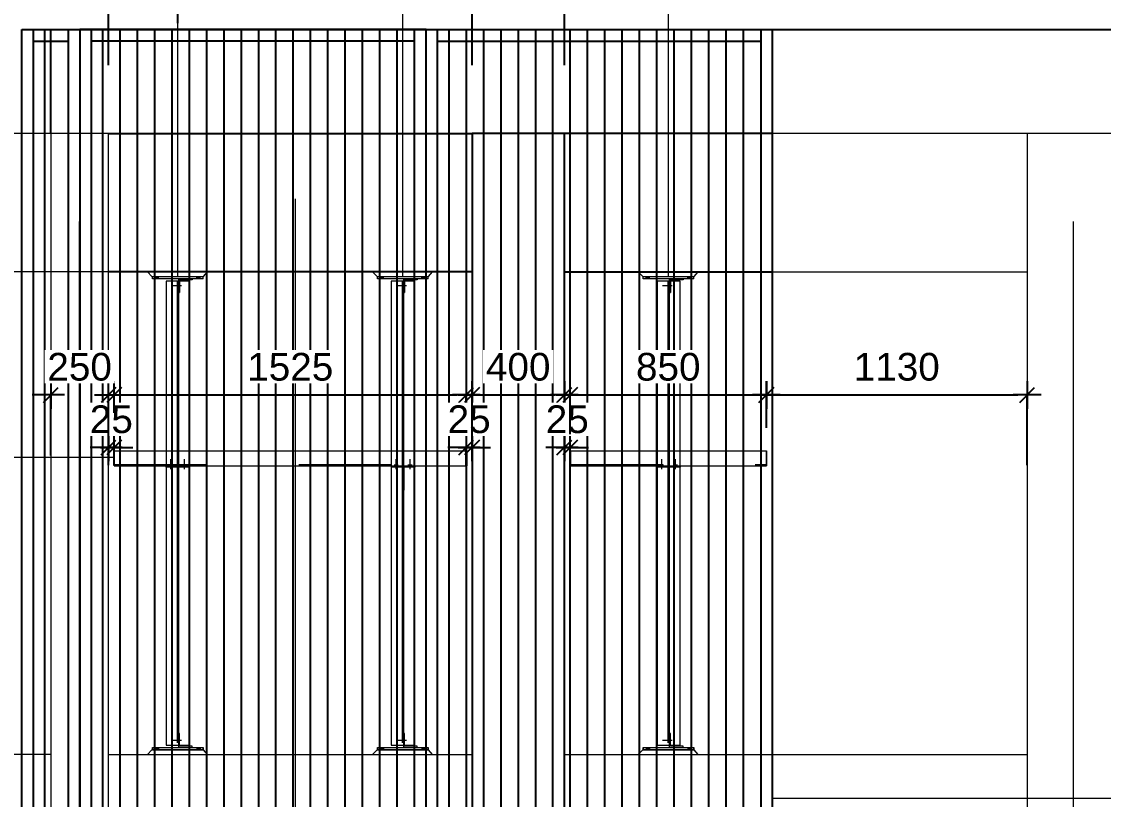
# Model space of a CAD drawing. Header units: millimetres. Extents: x 652937 to 1670132, y 1473552 to 2851037.
# Drawn here: x 663421.383 to 663426.07, y 1524565.123 to 1524568.492 of the extents above; entities that cross this region are included whole.
import ezdxf

# ---------------------------------------------------------------- set-up
doc = ezdxf.new("R2010")
doc.units = ezdxf.units.MM
for name, pattern in [('Grid Line', [22.225, 12.7, -3.175, 3.175, -3.175]), ('HIDDEN', [0.375, 0.25, -0.125]), ('XKITLINE00', [0]), ('XKITLINE02', [4, 2, -2])]:
    doc.linetypes.add(name, pattern=pattern)
doc.layers.get('Defpoints').update_dxf_attribs({"color": 255})
doc.layers.add('000 - 0_HIDE_OBJ_FRAMING_DEF_SUB', color=1, linetype='Continuous', plot=False)
for name, color, linetype, lineweight in [('A-230-M_FLOOR', 2, 'Continuous', 25), ('Bolt', 7, 'Continuous', 0), ('Part', 2, 'Continuous', 0), ('Vertical Circulation', 7, 'Continuous', 9), ('Z-030-M_GRID', 1, 'Continuous', 9), ('Z-230-A_LEVEL', 1, 'Continuous', 9)]:
    doc.layers.add(name, color=color, linetype=linetype, lineweight=lineweight)
doc.layers.add('S-DIM', color=7, linetype='Continuous')
doc.styles.add('Arial', font='arial.ttf')
doc.dimstyles.new('Dim 40 - End', dxfattribs={"dimscale": 0.04, "dimtxt": 3, "dimasz": 1, "dimexe": 0, "dimexo": 2.5, "dimgap": 1.5, "dimtad": 1, "dimdec": 0, "dimlfac": 1000, "dimzin": 1, "dimdsep": 46, "dimtxsty": 'Arial', "dimblk": 'END', "dimcen": 0.09, "dimclrd": 1, "dimclre": 49, "dimclrt": 3, "dimadec": 0, "dimazin": 0, "dimtfac": 1, "dimtdec": 0, "dimtix": 1, "dimtofl": 0, "dimtmove": 2, "dimatfit": 3, "dimfxl": 1, "dimtfill": 1, "dimtfillclr": 256, "dimtolj": 1, "dimtzin": 0, "dimarcsym": 0})

# ---------------------------------------------------------------- blocks, each defined once
blk = doc.blocks.new('GM_Louver Grill Vertical Z1 - Z Profile-20320398-ENT 3 ELE-3 Sheet')
at = {"layer": '000 - 0_HIDE_OBJ_FRAMING_DEF_SUB'}
blk.add_line((-1615910.3, 105550), (-1615910.3, 114870), dxfattribs=at)
blk = doc.blocks.new('E3')
at = {"layer": '000 - 0_HIDE_OBJ_FRAMING_DEF_SUB', "color": 1}
for p, q in [((-1617786.2, 105550), (-1617786.2, 114870)), ((-1617635.3, 114870), (-1617635.3, 105550)), ((-1617535.3, 114870), (-1617535.3, 105550)), ((-1616135.3, 105550), (-1616135.3, 114870)), ((-1616035.3, 105550), (-1616035.3, 114870)), ((-1614635.3, 114870), (-1614635.3, 105550)), ((-1617786.2, 114820), (-1617635.3, 114820)), ((-1616135.3, 114820), (-1617535.3, 114820)), ((-1616035.3, 114820), (-1614635.3, 114820))]:
    blk.add_line(p, q, dxfattribs=at)
for points in [[(-1617836.2, 114870), (-1617585.3, 114870), (-1617585.3, 105550), (-1617836.2, 105550)], [(-1616085.3, 114870), (-1617585.3, 114870), (-1617585.3, 105550), (-1616085.3, 105550)], [(-1616085.3, 114870), (-1614585.3, 114870), (-1614585.3, 105550), (-1616085.3, 105550)]]:
    blk.add_lwpolyline(points, close=True, dxfattribs=at)
at = {"layer": '000 - 0_HIDE_OBJ_FRAMING_DEF_SUB'}
for p in [(-1825.9, 0), (-1575, 0), (-1500, 0), (-1425, 0), (-1350, 0), (-1275, 0), (-1200, 0), (-1125, 0), (-1050, 0), (-975, 0), (-900, 0), (-825, 0), (-750, 0), (-675, 0), (-600, 0), (-525, 0), (-450, 0), (-375, 0), (-300, 0), (-75, 0), (0, 0), (75, 0), (150, 0), (225, 0), (300, 0), (375, 0), (450, 0), (525, 0), (600, 0), (675, 0), (750, 0), (825, 0), (900, 0), (975, 0), (1050, 0), (1125, 0), (1200, 0)]:
    blk.add_blockref('GM_Louver Grill Vertical Z1 - Z Profile-20320398-ENT 3 ELE-3 Sheet', p, dxfattribs=at)
blk = doc.blocks.new('*A3459102')
at = {"layer": 'Part', "linetype": 'XKITLINE00', "lineweight": 0}
for p, q in [((616.947211, 135.830227), (616.947209, 135.830227)), ((616.947209, 135.830227), (619.147209, 135.830227)), ((616.947209, 135.730227), (616.947209, 135.830227)), ((616.947211, 135.730227), (616.947209, 135.730227)), ((616.947209, 135.730227), (619.147209, 135.730227)), ((619.147211, 135.830227), (619.147209, 135.830227)), ((619.147209, 135.730227), (619.147209, 135.830227)), ((619.147211, 135.730227), (619.147209, 135.730227))]:
    blk.add_line(p, q, dxfattribs=at)
at = {"layer": 'Part', "linetype": 'XKITLINE02', "lineweight": 0}
for p, q in [((616.947211, 135.830227), (616.947211, 135.730227)), ((619.147209, 135.830227), (619.147211, 135.830227)), ((619.147209, 135.730227), (619.147211, 135.730227)), ((619.147211, 135.830227), (619.147211, 135.730227))]:
    blk.add_line(p, q, dxfattribs=at)
blk = doc.blocks.new('*A3460103')
at = {"layer": 'Part', "linetype": 'XKITLINE02', "lineweight": 0}
for p, q in [((618.12721, 136.430227), (618.077209, 136.430227)), ((618.077209, 136.430227), (618.077209, 135.930227)), ((618.127209, 135.930227), (618.127209, 136.430227)), ((618.077209, 135.830227), (618.67721, 135.830227)), ((618.67721, 135.830227), (618.67721, 135.880227))]:
    blk.add_line(p, q, dxfattribs=at)
at = {"layer": 'Part', "linetype": 'XKITLINE00', "lineweight": 0}
for p, q in [((618.077209, 135.930227), (618.077209, 135.830227)), ((618.127209, 135.930227), (618.127209, 135.880227)), ((618.677209, 135.880227), (618.127209, 135.880227)), ((618.677209, 135.830227), (618.677209, 135.880227))]:
    blk.add_line(p, q, dxfattribs=at)
blk = doc.blocks.new('*A3462105')
at = {"layer": 'Bolt', "linetype": 'XKITLINE02', "lineweight": 0}
for p, q in [((618.20641, 136.130227), (617.77721, 136.130227)), ((618.07721, 136.200227), (618.01721, 136.200227)), ((618.07721, 136.060227), (618.01721, 136.060227)), ((618.12721, 136.300227), (618.07721, 136.300227)), ((618.12721, 135.960227), (618.07721, 135.960227))]:
    blk.add_line(p, q, dxfattribs=at)
blk = doc.blocks.new('*A3463106')
at = {"layer": 'Bolt'}
for points in [[(617.217, 135.83), (617.217, 135.73), (617.077, 135.73), (617.077, 135.83)], [(619.017, 135.83), (619.017, 135.73), (618.877, 135.73), (618.877, 135.83)]]:
    blk.add_hatch(color=256, dxfattribs=at).paths.add_polyline_path(points, flags=17)
at = {"layer": 'Bolt', "linetype": 'XKITLINE00', "lineweight": 0}
for p, q in [((617.077, 135.83), (617.077, 135.73)), ((617.147, 135.83), (617.147, 135.73)), ((617.217, 135.83), (617.217, 135.73)), ((618.877, 135.83), (618.877, 135.73)), ((618.947, 135.83), (618.947, 135.73)), ((619.017, 135.83), (619.017, 135.73))]:
    blk.add_line(p, q, dxfattribs=at)
blk = doc.blocks.new('*A3534110')
at = {"layer": 'Part', "linetype": 'XKITLINE00', "lineweight": 0}
for p, q in [((616.947209, 162.330227), (616.947209, 162.430227)), ((616.947209, 162.430227), (619.147209, 162.430227)), ((619.147209, 162.330227), (616.947209, 162.330227)), ((619.147209, 162.330227), (619.147209, 162.430227)), ((619.147209, 162.430227), (619.147211, 162.430227)), ((619.147211, 162.330227), (619.147209, 162.330227))]:
    blk.add_line(p, q, dxfattribs=at)
at = {"layer": 'Part', "linetype": 'XKITLINE02', "lineweight": 0}
for p, q in [((616.947211, 162.330227), (616.947211, 162.430227)), ((619.147209, 162.430227), (619.147211, 162.430227)), ((619.147209, 162.330227), (619.147211, 162.330227)), ((619.147211, 162.330227), (619.147211, 162.430227))]:
    blk.add_line(p, q, dxfattribs=at)
blk = doc.blocks.new('*A3535111')
at = {"layer": 'Part', "linetype": 'XKITLINE00', "lineweight": 0}
for p, q in [((618.077209, 162.330227), (618.077209, 162.230227)), ((618.677209, 162.280227), (618.127209, 162.280227)), ((618.127209, 162.280227), (618.127209, 162.230227)), ((618.677209, 162.280227), (618.677209, 162.330227))]:
    blk.add_line(p, q, dxfattribs=at)
at = {"layer": 'Part', "linetype": 'XKITLINE02', "lineweight": 0}
for p, q in [((618.077209, 162.330227), (618.67721, 162.330227)), ((618.07721, 161.730227), (618.077209, 162.230227)), ((618.127209, 162.230227), (618.12721, 161.730227)), ((618.67721, 162.330227), (618.67721, 162.280227)), ((618.077209, 161.730227), (618.12721, 161.730227))]:
    blk.add_line(p, q, dxfattribs=at)
blk = doc.blocks.new('*A3536112')
at = {"layer": 'Part', "linetype": 'XKITLINE00', "lineweight": 0}
for p, q in [((616.747209, 162.630227), (616.947209, 162.430227)), ((619.177209, 162.430227), (619.347209, 162.630227)), ((616.947209, 162.430227), (619.177211, 162.430227))]:
    blk.add_line(p, q, dxfattribs=at)
at = {"layer": 'Part', "linetype": 'XKITLINE02', "lineweight": 0}
for p, q in [((616.747209, 162.630227), (619.347211, 162.630227)), ((616.947211, 162.430227), (616.747211, 162.630227)), ((619.177211, 162.430227), (619.347211, 162.630227))]:
    blk.add_line(p, q, dxfattribs=at)
blk = doc.blocks.new('*A3537113')
at = {"layer": 'Bolt', "linetype": 'XKITLINE02', "lineweight": 0}
for p, q in [((618.12721, 162.200227), (618.07721, 162.200227)), ((618.20641, 162.030227), (617.77721, 162.030227)), ((618.07721, 162.100227), (618.01721, 162.100227)), ((618.07721, 161.960227), (618.01721, 161.960227)), ((618.12721, 161.860227), (618.07721, 161.860227))]:
    blk.add_line(p, q, dxfattribs=at)
blk = doc.blocks.new('*A3538114')
at = {"layer": 'Bolt'}
for points in [[(617.217, 162.43), (617.217, 162.33), (617.077, 162.33), (617.077, 162.43)], [(619.017, 162.43), (619.017, 162.33), (618.877, 162.33), (618.877, 162.43)]]:
    blk.add_hatch(color=256, dxfattribs=at).paths.add_polyline_path(points, flags=17)
at = {"layer": 'Bolt', "linetype": 'XKITLINE00', "lineweight": 0}
for p, q in [((617.077, 162.33), (617.077, 162.43)), ((617.147, 162.33), (617.147, 162.43)), ((617.217, 162.33), (617.217, 162.43)), ((618.877, 162.33), (618.877, 162.43)), ((618.947, 162.33), (618.947, 162.43)), ((619.017, 162.33), (619.017, 162.43))]:
    blk.add_line(p, q, dxfattribs=at)
blk = doc.blocks.new('*A3461104')
at = {"layer": 'Part', "linetype": 'XKITLINE00', "lineweight": 0}
for p, q in [((616.747209, 135.530227), (616.947209, 135.730227)), ((616.947209, 135.730227), (616.947211, 135.730227)), ((619.177211, 135.730227), (616.947209, 135.730227)), ((619.347209, 135.530227), (619.177209, 135.730227))]:
    blk.add_line(p, q, dxfattribs=at)
at = {"layer": 'Part', "linetype": 'XKITLINE02', "lineweight": 0}
for p, q in [((616.747209, 135.530227), (619.347211, 135.530227)), ((616.747211, 135.530227), (616.947211, 135.730227)), ((619.347211, 135.530227), (619.177211, 135.730227))]:
    blk.add_line(p, q, dxfattribs=at)
blk = doc.blocks.new('END')
at = {"color": 1}
for p, q in [((0, 1.5), (0, -1.5)), ((1.5, 0), (-1.5, 0))]:
    blk.add_line(p, q, dxfattribs=at)
at = {"color": 3}
blk.add_line((-0.8, -0.8), (0.8, 0.8), dxfattribs=at)
blk = doc.blocks.new('*D336')
at = {"layer": 'Defpoints', "color": 0, "transparency": 16777216}
for p in [(663420.8858, 1524565.3181), (663421.007, 1524565.3181), (663421.6295, 1524564.9181)]:
    blk.add_point(p, dxfattribs=at)
at = {"layer": 'S-DIM', "color": 49, "lineweight": -2, "transparency": 16777216}
for p, q in [((663420.907, 1524565.3181), (663420.8858, 1524565.3181)), ((663421.5295, 1524564.9181), (663420.8858, 1524564.9181))]:
    blk.add_line(p, q, dxfattribs=at)
at = {"layer": 'S-DIM', "color": 1, "lineweight": -2, "transparency": 16777216}
blk.add_line((663420.8858, 1524564.9581), (663420.8858, 1524565.2781), dxfattribs=at)
at = {"layer": 'S-DIM', "color": 1, "lineweight": -2, "transparency": 16777216, "xscale": 0.04, "yscale": 0.04, "zscale": 0.04}
for p, rotation in [((663420.8858, 1524565.3181), 90), ((663420.8858, 1524564.9181), 270)]:
    blk.add_blockref('END', p, dxfattribs=dict(at, rotation=rotation))
at = {"layer": 'S-DIM', "color": 3, "transparency": 16777216, "insert": (663420.7645, 1524565.1181), "char_height": 0.12, "attachment_point": 5, "rotation": 90, "style": 'Arial', "bg_fill": 3, "box_fill_scale": 1.1, "bg_fill_color": 256, "bg_fill_true_color": 13158600, "bg_fill_transparency": 0}
blk.add_mtext('\\A1;400', dxfattribs=at)
blk = doc.blocks.new('*D342')
at = {"layer": 'Defpoints', "color": 0, "transparency": 16777216}
for p in [(663422.0597, 1524568.707), (663422.0597, 1524568.3855), (663421.7597, 1524568.2035)]:
    blk.add_point(p, dxfattribs=at)
at = {"layer": 'S-DIM', "color": 1, "lineweight": -2, "transparency": 16777216}
for p, q in [((663421.7197, 1524568.707), (663421.6797, 1524568.707)), ((663422.0997, 1524568.707), (663422.1397, 1524568.707))]:
    blk.add_line(p, q, dxfattribs=at)
at = {"layer": 'S-DIM', "color": 49, "lineweight": -2, "transparency": 16777216}
for p, q in [((663421.7597, 1524568.3035), (663421.7597, 1524568.707)), ((663422.0597, 1524568.4855), (663422.0597, 1524568.707))]:
    blk.add_line(p, q, dxfattribs=at)
at = {"layer": 'S-DIM', "color": 1, "lineweight": -2, "transparency": 16777216, "xscale": 0.04, "yscale": 0.04, "zscale": 0.04}
blk.add_blockref('END', (663421.7597, 1524568.707), dxfattribs=at)
at = {"layer": 'S-DIM', "color": 1, "lineweight": -2, "transparency": 16777216, "xscale": 0.04, "yscale": 0.04, "zscale": 0.04, "rotation": 180}
blk.add_blockref('END', (663422.0597, 1524568.707), dxfattribs=at)
at = {"layer": 'S-DIM', "color": 3, "transparency": 16777216, "insert": (663421.9097, 1524568.8283), "char_height": 0.12, "attachment_point": 5, "style": 'Arial', "bg_fill": 3, "box_fill_scale": 1.1, "bg_fill_color": 256, "bg_fill_true_color": 13158600, "bg_fill_transparency": 0}
blk.add_mtext('\\A1;300', dxfattribs=at)
blk = doc.blocks.new('*D344')
at = {"layer": 'Defpoints', "color": 0, "transparency": 16777216}
for p in [(663423.3347, 1524568.707), (663423.0347, 1524568.5065), (663423.3347, 1524568.2035)]:
    blk.add_point(p, dxfattribs=at)
at = {"layer": 'S-DIM', "color": 1, "lineweight": -2, "transparency": 16777216}
for p, q in [((663422.9947, 1524568.707), (663422.9547, 1524568.707)), ((663423.3747, 1524568.707), (663423.4147, 1524568.707))]:
    blk.add_line(p, q, dxfattribs=at)
at = {"layer": 'S-DIM', "color": 49, "lineweight": -2, "transparency": 16777216}
for p, q in [((663423.0347, 1524568.6065), (663423.0347, 1524568.707)), ((663423.3347, 1524568.3035), (663423.3347, 1524568.707))]:
    blk.add_line(p, q, dxfattribs=at)
at = {"layer": 'S-DIM', "color": 1, "lineweight": -2, "transparency": 16777216, "xscale": 0.04, "yscale": 0.04, "zscale": 0.04}
blk.add_blockref('END', (663423.0347, 1524568.707), dxfattribs=at)
at = {"layer": 'S-DIM', "color": 1, "lineweight": -2, "transparency": 16777216, "xscale": 0.04, "yscale": 0.04, "zscale": 0.04, "rotation": 180}
blk.add_blockref('END', (663423.3347, 1524568.707), dxfattribs=at)
at = {"layer": 'S-DIM', "color": 3, "transparency": 16777216, "insert": (663423.1847, 1524568.8283), "char_height": 0.12, "attachment_point": 5, "style": 'Arial', "bg_fill": 3, "box_fill_scale": 1.1, "bg_fill_color": 256, "bg_fill_true_color": 13158600, "bg_fill_transparency": 0}
blk.add_mtext('\\A1;300', dxfattribs=at)
blk = doc.blocks.new('*D346')
at = {"layer": 'Defpoints', "color": 0, "transparency": 16777216}
for p in [(663424.1862, 1524568.707), (663424.1862, 1524568.6662), (663423.7347, 1524568.2035)]:
    blk.add_point(p, dxfattribs=at)
at = {"layer": 'S-DIM', "color": 49, "lineweight": -2, "transparency": 16777216}
for p, q in [((663424.1862, 1524568.7662), (663424.1862, 1524568.707)), ((663423.7347, 1524568.3035), (663423.7347, 1524568.707))]:
    blk.add_line(p, q, dxfattribs=at)
at = {"layer": 'S-DIM', "color": 1, "lineweight": -2, "transparency": 16777216}
blk.add_line((663423.7747, 1524568.707), (663424.1462, 1524568.707), dxfattribs=at)
at = {"layer": 'S-DIM', "color": 1, "lineweight": -2, "transparency": 16777216, "xscale": 0.04, "yscale": 0.04, "zscale": 0.04, "rotation": 180}
blk.add_blockref('END', (663423.7347, 1524568.707), dxfattribs=at)
at = {"layer": 'S-DIM', "color": 1, "lineweight": -2, "transparency": 16777216, "xscale": 0.04, "yscale": 0.04, "zscale": 0.04}
blk.add_blockref('END', (663424.1862, 1524568.707), dxfattribs=at)
at = {"layer": 'S-DIM', "color": 3, "transparency": 16777216, "insert": (663423.9605, 1524568.8283), "char_height": 0.12, "attachment_point": 5, "style": 'Arial', "bg_fill": 3, "box_fill_scale": 1.1, "bg_fill_color": 256, "bg_fill_true_color": 13158600, "bg_fill_transparency": 0}
blk.add_mtext('\\A1;452', dxfattribs=at)
blk = doc.blocks.new('*D349')
at = {"layer": 'Defpoints', "color": 0, "transparency": 16777216}
for p in [(663421.7597, 1524566.6477), (663421.7597, 1524566.4706), (663421.7847, 1524566.4706)]:
    blk.add_point(p, dxfattribs=at)
at = {"layer": 'S-DIM', "color": 1, "lineweight": -2, "transparency": 16777216}
for p, q in [((663421.7197, 1524566.6477), (663421.6797, 1524566.6477)), ((663421.8247, 1524566.6477), (663421.8647, 1524566.6477))]:
    blk.add_line(p, q, dxfattribs=at)
at = {"layer": 'S-DIM', "color": 49, "lineweight": -2, "transparency": 16777216}
for p, q in [((663421.7597, 1524566.5706), (663421.7597, 1524566.6477)), ((663421.7847, 1524566.5706), (663421.7847, 1524566.6477))]:
    blk.add_line(p, q, dxfattribs=at)
at = {"layer": 'S-DIM', "color": 1, "lineweight": -2, "transparency": 16777216, "xscale": 0.04, "yscale": 0.04, "zscale": 0.04}
blk.add_blockref('END', (663421.7597, 1524566.6477), dxfattribs=at)
at = {"layer": 'S-DIM', "color": 1, "lineweight": -2, "transparency": 16777216, "xscale": 0.04, "yscale": 0.04, "zscale": 0.04, "rotation": 180}
blk.add_blockref('END', (663421.7847, 1524566.6477), dxfattribs=at)
at = {"layer": 'S-DIM', "color": 3, "transparency": 16777216, "insert": (663421.7722, 1524566.769), "char_height": 0.12, "attachment_point": 5, "style": 'Arial', "bg_fill": 3, "box_fill_scale": 1.1, "bg_fill_color": 256, "bg_fill_true_color": 13158600, "bg_fill_transparency": 0}
blk.add_mtext('\\A1;25', dxfattribs=at)
blk = doc.blocks.new('*D350')
at = {"layer": 'Defpoints', "color": 0, "transparency": 16777216}
for p in [(663423.3097, 1524566.875), (663421.7847, 1524566.698), (663423.3097, 1524566.698)]:
    blk.add_point(p, dxfattribs=at)
at = {"layer": 'S-DIM', "color": 49, "lineweight": -2, "transparency": 16777216}
for p, q in [((663421.7847, 1524566.798), (663421.7847, 1524566.875)), ((663423.3097, 1524566.798), (663423.3097, 1524566.875))]:
    blk.add_line(p, q, dxfattribs=at)
at = {"layer": 'S-DIM', "color": 1, "lineweight": -2, "transparency": 16777216}
blk.add_line((663421.8247, 1524566.875), (663423.2697, 1524566.875), dxfattribs=at)
at = {"layer": 'S-DIM', "color": 1, "lineweight": -2, "transparency": 16777216, "xscale": 0.04, "yscale": 0.04, "zscale": 0.04, "rotation": 180}
blk.add_blockref('END', (663421.7847, 1524566.875), dxfattribs=at)
at = {"layer": 'S-DIM', "color": 1, "lineweight": -2, "transparency": 16777216, "xscale": 0.04, "yscale": 0.04, "zscale": 0.04}
blk.add_blockref('END', (663423.3097, 1524566.875), dxfattribs=at)
at = {"layer": 'S-DIM', "color": 3, "transparency": 16777216, "insert": (663422.5472, 1524566.9963), "char_height": 0.12, "attachment_point": 5, "style": 'Arial', "bg_fill": 3, "box_fill_scale": 1.1, "bg_fill_color": 256, "bg_fill_true_color": 13158600, "bg_fill_transparency": 0}
blk.add_mtext('\\A1;1525', dxfattribs=at)
blk = doc.blocks.new('*D351')
at = {"layer": 'Defpoints', "color": 0, "transparency": 16777216}
for p in [(663423.3347, 1524566.6477), (663423.3347, 1524566.5008), (663423.3097, 1524566.4706)]:
    blk.add_point(p, dxfattribs=at)
at = {"layer": 'S-DIM', "color": 1, "lineweight": -2, "transparency": 16777216}
for p, q in [((663423.2697, 1524566.6477), (663423.2297, 1524566.6477)), ((663423.3747, 1524566.6477), (663423.4147, 1524566.6477))]:
    blk.add_line(p, q, dxfattribs=at)
at = {"layer": 'S-DIM', "color": 49, "lineweight": -2, "transparency": 16777216}
for p, q in [((663423.3097, 1524566.5706), (663423.3097, 1524566.6477)), ((663423.3347, 1524566.6008), (663423.3347, 1524566.6477))]:
    blk.add_line(p, q, dxfattribs=at)
at = {"layer": 'S-DIM', "color": 1, "lineweight": -2, "transparency": 16777216, "xscale": 0.04, "yscale": 0.04, "zscale": 0.04}
blk.add_blockref('END', (663423.3097, 1524566.6477), dxfattribs=at)
at = {"layer": 'S-DIM', "color": 1, "lineweight": -2, "transparency": 16777216, "xscale": 0.04, "yscale": 0.04, "zscale": 0.04, "rotation": 180}
blk.add_blockref('END', (663423.3347, 1524566.6477), dxfattribs=at)
at = {"layer": 'S-DIM', "color": 3, "transparency": 16777216, "insert": (663423.3222, 1524566.769), "char_height": 0.12, "attachment_point": 5, "style": 'Arial', "bg_fill": 3, "box_fill_scale": 1.1, "bg_fill_color": 256, "bg_fill_true_color": 13158600, "bg_fill_transparency": 0}
blk.add_mtext('\\A1;25', dxfattribs=at)
blk = doc.blocks.new('*D352')
at = {"layer": 'Defpoints', "color": 0, "transparency": 16777216}
for p in [(663421.7597, 1524566.875), (663421.5097, 1524566.513), (663421.7597, 1524566.513)]:
    blk.add_point(p, dxfattribs=at)
at = {"layer": 'S-DIM', "color": 1, "lineweight": -2, "transparency": 16777216}
for p, q in [((663421.4697, 1524566.875), (663421.4297, 1524566.875)), ((663421.7997, 1524566.875), (663421.8397, 1524566.875))]:
    blk.add_line(p, q, dxfattribs=at)
at = {"layer": 'S-DIM', "color": 49, "lineweight": -2, "transparency": 16777216}
for p, q in [((663421.5097, 1524566.613), (663421.5097, 1524566.875)), ((663421.7597, 1524566.613), (663421.7597, 1524566.875))]:
    blk.add_line(p, q, dxfattribs=at)
at = {"layer": 'S-DIM', "color": 1, "lineweight": -2, "transparency": 16777216, "xscale": 0.04, "yscale": 0.04, "zscale": 0.04}
blk.add_blockref('END', (663421.5097, 1524566.875), dxfattribs=at)
at = {"layer": 'S-DIM', "color": 1, "lineweight": -2, "transparency": 16777216, "xscale": 0.04, "yscale": 0.04, "zscale": 0.04, "rotation": 180}
blk.add_blockref('END', (663421.7597, 1524566.875), dxfattribs=at)
at = {"layer": 'S-DIM', "color": 3, "transparency": 16777216, "insert": (663421.6347, 1524566.9963), "char_height": 0.12, "attachment_point": 5, "style": 'Arial', "bg_fill": 3, "box_fill_scale": 1.1, "bg_fill_color": 256, "bg_fill_true_color": 13158600, "bg_fill_transparency": 0}
blk.add_mtext('\\A1;250', dxfattribs=at)
blk = doc.blocks.new('*D353')
at = {"layer": 'Defpoints', "color": 0, "transparency": 16777216}
for p in [(663423.7347, 1524566.875), (663423.3347, 1524566.5219), (663423.7347, 1524566.5219)]:
    blk.add_point(p, dxfattribs=at)
at = {"layer": 'S-DIM', "color": 49, "lineweight": -2, "transparency": 16777216}
for p, q in [((663423.3347, 1524566.6219), (663423.3347, 1524566.875)), ((663423.7347, 1524566.6219), (663423.7347, 1524566.875))]:
    blk.add_line(p, q, dxfattribs=at)
at = {"layer": 'S-DIM', "color": 1, "lineweight": -2, "transparency": 16777216}
blk.add_line((663423.3747, 1524566.875), (663423.6947, 1524566.875), dxfattribs=at)
at = {"layer": 'S-DIM', "color": 1, "lineweight": -2, "transparency": 16777216, "xscale": 0.04, "yscale": 0.04, "zscale": 0.04, "rotation": 180}
blk.add_blockref('END', (663423.3347, 1524566.875), dxfattribs=at)
at = {"layer": 'S-DIM', "color": 1, "lineweight": -2, "transparency": 16777216, "xscale": 0.04, "yscale": 0.04, "zscale": 0.04}
blk.add_blockref('END', (663423.7347, 1524566.875), dxfattribs=at)
at = {"layer": 'S-DIM', "color": 3, "transparency": 16777216, "insert": (663423.5347, 1524566.9963), "char_height": 0.12, "attachment_point": 5, "style": 'Arial', "bg_fill": 3, "box_fill_scale": 1.1, "bg_fill_color": 256, "bg_fill_true_color": 13158600, "bg_fill_transparency": 0}
blk.add_mtext('\\A1;400', dxfattribs=at)
blk = doc.blocks.new('*D354')
at = {"layer": 'Defpoints', "color": 0, "transparency": 16777216}
for p in [(663423.7597, 1524566.6477), (663423.7347, 1524566.5227), (663423.7597, 1524566.4706)]:
    blk.add_point(p, dxfattribs=at)
at = {"layer": 'S-DIM', "color": 1, "lineweight": -2, "transparency": 16777216}
for p, q in [((663423.6947, 1524566.6477), (663423.6547, 1524566.6477)), ((663423.7997, 1524566.6477), (663423.8397, 1524566.6477))]:
    blk.add_line(p, q, dxfattribs=at)
at = {"layer": 'S-DIM', "color": 49, "lineweight": -2, "transparency": 16777216}
for p, q in [((663423.7347, 1524566.6227), (663423.7347, 1524566.6477)), ((663423.7597, 1524566.5706), (663423.7597, 1524566.6477))]:
    blk.add_line(p, q, dxfattribs=at)
at = {"layer": 'S-DIM', "color": 1, "lineweight": -2, "transparency": 16777216, "xscale": 0.04, "yscale": 0.04, "zscale": 0.04}
blk.add_blockref('END', (663423.7347, 1524566.6477), dxfattribs=at)
at = {"layer": 'S-DIM', "color": 1, "lineweight": -2, "transparency": 16777216, "xscale": 0.04, "yscale": 0.04, "zscale": 0.04, "rotation": 180}
blk.add_blockref('END', (663423.7597, 1524566.6477), dxfattribs=at)
at = {"layer": 'S-DIM', "color": 3, "transparency": 16777216, "insert": (663423.7472, 1524566.769), "char_height": 0.12, "attachment_point": 5, "style": 'Arial', "bg_fill": 3, "box_fill_scale": 1.1, "bg_fill_color": 256, "bg_fill_true_color": 13158600, "bg_fill_transparency": 0}
blk.add_mtext('\\A1;25', dxfattribs=at)
blk = doc.blocks.new('*D355')
at = {"layer": 'Defpoints', "color": 0, "transparency": 16777216}
for p in [(663424.6098, 1524566.875), (663423.7597, 1524566.6056), (663424.6098, 1524566.6331)]:
    blk.add_point(p, dxfattribs=at)
at = {"layer": 'S-DIM', "color": 49, "lineweight": -2, "transparency": 16777216}
for p, q in [((663423.7597, 1524566.7056), (663423.7597, 1524566.875)), ((663424.6098, 1524566.7331), (663424.6098, 1524566.875))]:
    blk.add_line(p, q, dxfattribs=at)
at = {"layer": 'S-DIM', "color": 1, "lineweight": -2, "transparency": 16777216}
blk.add_line((663423.7997, 1524566.875), (663424.5698, 1524566.875), dxfattribs=at)
at = {"layer": 'S-DIM', "color": 1, "lineweight": -2, "transparency": 16777216, "xscale": 0.04, "yscale": 0.04, "zscale": 0.04, "rotation": 180}
blk.add_blockref('END', (663423.7597, 1524566.875), dxfattribs=at)
at = {"layer": 'S-DIM', "color": 1, "lineweight": -2, "transparency": 16777216, "xscale": 0.04, "yscale": 0.04, "zscale": 0.04}
blk.add_blockref('END', (663424.6098, 1524566.875), dxfattribs=at)
at = {"layer": 'S-DIM', "color": 3, "transparency": 16777216, "insert": (663424.1847, 1524566.9963), "char_height": 0.12, "attachment_point": 5, "style": 'Arial', "bg_fill": 3, "box_fill_scale": 1.1, "bg_fill_color": 256, "bg_fill_true_color": 13158600, "bg_fill_transparency": 0}
blk.add_mtext('\\A1;850', dxfattribs=at)
blk = doc.blocks.new('*D356')
at = {"layer": 'Defpoints', "color": 0, "transparency": 16777216}
for p in [(663425.7397, 1524566.875), (663424.6097, 1524566.6331), (663425.7397, 1524566.4706)]:
    blk.add_point(p, dxfattribs=at)
at = {"layer": 'S-DIM', "color": 49, "lineweight": -2, "transparency": 16777216}
for p, q in [((663424.6097, 1524566.7331), (663424.6097, 1524566.875)), ((663425.7397, 1524566.5706), (663425.7397, 1524566.875))]:
    blk.add_line(p, q, dxfattribs=at)
at = {"layer": 'S-DIM', "color": 1, "lineweight": -2, "transparency": 16777216}
blk.add_line((663424.6497, 1524566.875), (663425.6997, 1524566.875), dxfattribs=at)
at = {"layer": 'S-DIM', "color": 1, "lineweight": -2, "transparency": 16777216, "xscale": 0.04, "yscale": 0.04, "zscale": 0.04, "rotation": 180}
blk.add_blockref('END', (663424.6097, 1524566.875), dxfattribs=at)
at = {"layer": 'S-DIM', "color": 1, "lineweight": -2, "transparency": 16777216, "xscale": 0.04, "yscale": 0.04, "zscale": 0.04}
blk.add_blockref('END', (663425.7397, 1524566.875), dxfattribs=at)
at = {"layer": 'S-DIM', "color": 3, "transparency": 16777216, "insert": (663425.1747, 1524566.9963), "char_height": 0.12, "attachment_point": 5, "style": 'Arial', "bg_fill": 3, "box_fill_scale": 1.1, "bg_fill_color": 256, "bg_fill_true_color": 13158600, "bg_fill_transparency": 0}
blk.add_mtext('\\A1;1130', dxfattribs=at)
blk = doc.blocks.new('13')
at = {"layer": 'Part', "color": 251, "linetype": 'XKITLINE02', "lineweight": 0, "ltscale": 0.5}
blk.add_line((663424.6357, 1524518.3392), (663424.6357, 1524518.3392), dxfattribs=at)
blk.add_line((663424.6357, 1524518.3392), (663424.6357, 1524518.3392), dxfattribs=at)
at = {"layer": 'Part', "color": 253, "linetype": 'XKITLINE00', "lineweight": 0}
blk.add_lwpolyline([(663426.1157, 1524515.0092), (663426.1157, 1524518.3392), (663424.6357, 1524518.3392), (663424.6357, 1524515.0092)], close=True, dxfattribs=at)
blk = doc.blocks.new('*A34822488')
at = {"layer": 'Part', "linetype": 'XKITLINE00', "lineweight": 0}
for p, q in [((364.495097, 60.472691), (364.495097, 60.502691)), ((364.995097, 60.472691), (364.495097, 60.472691)), ((364.995097, 60.502691), (364.995097, 60.472691))]:
    blk.add_line(p, q, dxfattribs=at)
at = {"layer": 'Part', "linetype": 'XKITLINE02', "lineweight": 0}
blk.add_line((364.495097, 60.502691), (364.995097, 60.502691), dxfattribs=at)
blk = doc.blocks.new('*A34832489')
at = {"layer": 'Bolt'}
for points in [[(364.56, 60.503), (364.56, 60.533), (364.63, 60.533), (364.63, 60.503)], [(364.56, 60.473), (364.56, 60.503), (364.63, 60.503), (364.63, 60.473)], [(364.86, 60.503), (364.86, 60.533), (364.93, 60.533), (364.93, 60.503)], [(364.86, 60.473), (364.86, 60.503), (364.93, 60.503), (364.93, 60.473)]]:
    blk.add_hatch(color=256, dxfattribs=at).paths.add_polyline_path(points, flags=17)
at = {"layer": 'Bolt', "linetype": 'XKITLINE00', "lineweight": 0}
for p, q in [((364.56, 60.503), (364.56, 60.533)), ((364.56, 60.473), (364.56, 60.503)), ((364.595, 60.433), (364.595, 60.648)), ((364.63, 60.503), (364.63, 60.533)), ((364.63, 60.473), (364.63, 60.503)), ((364.86, 60.503), (364.86, 60.533)), ((364.86, 60.473), (364.86, 60.503)), ((364.895, 60.433), (364.895, 60.648)), ((364.93, 60.503), (364.93, 60.533)), ((364.93, 60.473), (364.93, 60.503))]:
    blk.add_line(p, q, dxfattribs=at)
blk = doc.blocks.new('*A34892495')
at = {"layer": 'Part', "linetype": 'XKITLINE00', "lineweight": 0}
for p, q in [((368.37005, 60.827691), (372.615112, 60.827691)), ((368.37005, 60.827691), (368.37005, 60.502691)), ((372.615114, 60.827691), (372.615112, 60.827691)), ((372.615112, 60.827691), (372.615112, 60.502691)), ((368.37005, 60.502691), (372.615112, 60.502691)), ((372.615112, 60.502691), (372.615144, 60.502691))]:
    blk.add_line(p, q, dxfattribs=at)
at = {"layer": 'Part', "linetype": 'XKITLINE02', "lineweight": 0}
for p, q in [((368.370052, 60.532691), (368.370052, 60.827691)), ((368.37008, 60.532691), (368.37008, 60.827691)), ((368.370082, 60.502691), (368.370082, 60.827691)), ((372.615112, 60.827691), (372.615144, 60.827691)), ((372.615114, 60.532691), (372.615114, 60.827691)), ((372.615144, 60.827691), (372.615142, 60.827691)), ((372.615142, 60.827691), (372.615142, 60.532691)), ((372.615144, 60.502691), (372.615144, 60.827691)), ((368.370052, 60.532691), (372.615142, 60.532691)), ((372.615112, 60.502691), (372.615144, 60.502691)), ((372.615142, 60.532691), (372.615114, 60.532691))]:
    blk.add_line(p, q, dxfattribs=at)
blk = doc.blocks.new('*A34902496')
at = {"layer": 'Part', "linetype": 'XKITLINE00', "lineweight": 0}
for p, q in [((370.242608, 60.472691), (370.242608, 60.502691)), ((370.742608, 60.472691), (370.242608, 60.472691)), ((370.742608, 60.502691), (370.742608, 60.472691))]:
    blk.add_line(p, q, dxfattribs=at)
at = {"layer": 'Part', "linetype": 'XKITLINE02', "lineweight": 0}
blk.add_line((370.242608, 60.502691), (370.742608, 60.502691), dxfattribs=at)
blk = doc.blocks.new('*A34912497')
at = {"layer": 'Bolt'}
for points in [[(370.308, 60.503), (370.308, 60.533), (370.378, 60.533), (370.378, 60.503)], [(370.308, 60.473), (370.308, 60.503), (370.378, 60.503), (370.378, 60.473)], [(370.608, 60.503), (370.608, 60.533), (370.678, 60.533), (370.678, 60.503)], [(370.608, 60.473), (370.608, 60.503), (370.678, 60.503), (370.678, 60.473)]]:
    blk.add_hatch(color=256, dxfattribs=at).paths.add_polyline_path(points, flags=17)
at = {"layer": 'Bolt', "linetype": 'XKITLINE00', "lineweight": 0}
for p, q in [((370.308, 60.503), (370.308, 60.533)), ((370.308, 60.473), (370.308, 60.503)), ((370.343, 60.433), (370.343, 60.648)), ((370.378, 60.503), (370.378, 60.533)), ((370.378, 60.473), (370.378, 60.503)), ((370.608, 60.503), (370.608, 60.533)), ((370.608, 60.473), (370.608, 60.503)), ((370.643, 60.433), (370.643, 60.648)), ((370.678, 60.503), (370.678, 60.533)), ((370.678, 60.473), (370.678, 60.503))]:
    blk.add_line(p, q, dxfattribs=at)
blk = doc.blocks.new('*A37422748')
at = {"layer": 'Part', "linetype": 'XKITLINE00', "lineweight": 0}
for p, q in [((359.845097, 60.472691), (359.875097, 60.472691)), ((359.845097, 60.472691), (359.845097, 59.972691)), ((359.875097, 60.472691), (359.875097, 59.972691)), ((359.845097, 60.322691), (359.875097, 60.322691)), ((359.845097, 59.972691), (359.875097, 59.972691))]:
    blk.add_line(p, q, dxfattribs=at)
blk = doc.blocks.new('*A37482754')
at = {"layer": 'Part', "linetype": 'XKITLINE00', "lineweight": 0}
for p, q in [((358.485085, 60.827691), (366.120105, 60.827691)), ((358.485085, 60.827691), (358.485085, 60.502691)), ((366.120106, 60.827691), (366.120105, 60.827691)), ((366.120105, 60.827691), (366.120105, 60.502691)), ((358.485085, 60.502691), (366.120105, 60.502691)), ((366.120105, 60.502691), (366.120127, 60.502691))]:
    blk.add_line(p, q, dxfattribs=at)
at = {"layer": 'Part', "linetype": 'XKITLINE02', "lineweight": 0}
for p, q in [((358.485087, 60.532691), (358.485087, 60.827691)), ((358.485106, 60.532691), (358.485106, 60.827691)), ((358.485107, 60.502691), (358.485107, 60.827691)), ((366.120105, 60.827691), (366.120127, 60.827691)), ((366.120106, 60.532691), (366.120106, 60.827691)), ((366.120127, 60.827691), (366.120126, 60.827691)), ((366.120126, 60.827691), (366.120126, 60.532691)), ((366.120127, 60.502691), (366.120127, 60.827691)), ((358.485087, 60.532691), (366.120126, 60.532691)), ((366.120105, 60.502691), (366.120127, 60.502691)), ((366.120126, 60.532691), (366.120106, 60.532691))]:
    blk.add_line(p, q, dxfattribs=at)
blk = doc.blocks.new('*A37492755')
at = {"layer": 'Part', "linetype": 'XKITLINE00', "lineweight": 0}
for p, q in [((359.610097, 60.472691), (359.610097, 60.502691)), ((360.110097, 60.472691), (359.610097, 60.472691)), ((360.110097, 60.502691), (360.110097, 60.472691))]:
    blk.add_line(p, q, dxfattribs=at)
at = {"layer": 'Part', "linetype": 'XKITLINE02', "lineweight": 0}
blk.add_line((359.610097, 60.502691), (360.110097, 60.502691), dxfattribs=at)
blk = doc.blocks.new('*A37502756')
at = {"layer": 'Bolt'}
for points in [[(359.675, 60.503), (359.675, 60.533), (359.745, 60.533), (359.745, 60.503)], [(359.675, 60.473), (359.675, 60.503), (359.745, 60.503), (359.745, 60.473)], [(359.975, 60.503), (359.975, 60.533), (360.045, 60.533), (360.045, 60.503)], [(359.975, 60.473), (359.975, 60.503), (360.045, 60.503), (360.045, 60.473)]]:
    blk.add_hatch(color=256, dxfattribs=at).paths.add_polyline_path(points, flags=17)
at = {"layer": 'Bolt', "linetype": 'XKITLINE00', "lineweight": 0}
for p, q in [((359.675, 60.503), (359.675, 60.533)), ((359.675, 60.473), (359.675, 60.503)), ((359.71, 60.433), (359.71, 60.648)), ((359.745, 60.503), (359.745, 60.533)), ((359.745, 60.473), (359.745, 60.503)), ((359.975, 60.503), (359.975, 60.533)), ((359.975, 60.473), (359.975, 60.503)), ((360.01, 60.433), (360.01, 60.648)), ((360.045, 60.503), (360.045, 60.533)), ((360.045, 60.473), (360.045, 60.503))]:
    blk.add_line(p, q, dxfattribs=at)
blk = doc.blocks.new('*A37632769')
at = {"layer": 'Part', "linetype": 'XKITLINE00', "lineweight": 0}
for p, q in [((364.730097, 60.472691), (364.760097, 60.472691)), ((364.730097, 60.472691), (364.730097, 59.972691)), ((364.760097, 60.472691), (364.760097, 59.972691)), ((364.730097, 60.322691), (364.760097, 60.322691)), ((364.730097, 59.972691), (364.760097, 59.972691))]:
    blk.add_line(p, q, dxfattribs=at)
blk = doc.blocks.new('*A37692775')
at = {"layer": 'Part', "linetype": 'XKITLINE00', "lineweight": 0}
for p, q in [((370.477608, 60.472691), (370.507608, 60.472691)), ((370.477608, 60.472691), (370.477608, 59.972691)), ((370.507608, 60.472691), (370.507608, 59.972691)), ((370.477608, 60.322691), (370.507608, 60.322691)), ((370.477608, 59.972691), (370.507608, 59.972691))]:
    blk.add_line(p, q, dxfattribs=at)

msp = doc.modelspace()

# ---------------------------------------------------------------- linework, layer by layer
at = {"color": 2}
for points in [[(663421.5097, 1524568.0081), (663421.5097, 1524568.4581), (663438.2637, 1524568.4581), (663438.2637, 1524568.0081)], [(663421.7597, 1524568.0081), (663423.3347, 1524568.0081)], [(663424.6357, 1524568.0081), (663423.7347, 1524568.0081)], [(663423.3347, 1524567.4081), (663421.7597, 1524567.4081)], [(663423.7347, 1524567.4081), (663424.6357, 1524567.4081)]]:
    msp.add_lwpolyline(points, dxfattribs=at)
at = {"color": 4}
msp.add_lwpolyline([(663423.7347, 1524556.0381), (663423.7347, 1524568.0081), (663423.3347, 1524568.0081), (663423.3347, 1524556.0381)], dxfattribs=at)
at = {"layer": 'A-230-M_FLOOR', "color": 4, "lineweight": 9}
msp.add_lwpolyline([(663421.7597, 1524556.0381), (663421.7597, 1524568.0081), (663421.5097, 1524568.0081), (663421.5097, 1524556.0381)], dxfattribs=at)
at = {"layer": 'Part', "linetype": 'XKITLINE02', "lineweight": 0}
for p, q in [((663422.0567, 1524567.3681), (663422.0567, 1524565.3581)), ((663422.0567, 1524567.3681), (663422.0567, 1524565.3581)), ((663422.0627, 1524567.3681), (663422.0627, 1524565.3581)), ((663422.0627, 1524567.3681), (663422.0627, 1524565.3581)), ((663422.1097, 1524567.3681), (663422.1097, 1524567.3681)), ((663422.1097, 1524567.3681), (663422.1097, 1524567.3681)), ((663423.0317, 1524567.3681), (663423.0317, 1524565.3581)), ((663423.0317, 1524567.3681), (663423.0317, 1524565.3581)), ((663423.0377, 1524567.3681), (663423.0377, 1524565.3581)), ((663423.0377, 1524567.3681), (663423.0377, 1524565.3581)), ((663423.0847, 1524567.3681), (663423.0847, 1524567.3681)), ((663423.0847, 1524567.3681), (663423.0847, 1524567.3681)), ((663424.1832, 1524567.3681), (663424.1832, 1524565.3581)), ((663424.1832, 1524567.3681), (663424.1832, 1524565.3581)), ((663424.1892, 1524567.3681), (663424.1892, 1524565.3581)), ((663424.1892, 1524567.3681), (663424.1892, 1524565.3581)), ((663424.2362, 1524567.3681), (663424.2362, 1524567.3681)), ((663424.2362, 1524567.3681), (663424.2362, 1524567.3681)), ((663422.1097, 1524565.3681), (663422.1097, 1524565.3681)), ((663422.1097, 1524565.3681), (663422.1097, 1524565.3681)), ((663423.0847, 1524565.3681), (663423.0847, 1524565.3681)), ((663423.0847, 1524565.3681), (663423.0847, 1524565.3681)), ((663424.2362, 1524565.3681), (663424.2362, 1524565.3681)), ((663424.2362, 1524565.3681), (663424.2362, 1524565.3681))]:
    msp.add_line(p, q, dxfattribs=at)
at = {"layer": 'Part', "color": 2, "linetype": 'HIDDEN', "lineweight": 0, "ltscale": 20}
for points in [[(663425.7397, 1524568.0081), (663424.6357, 1524568.0081)], [(663424.6357, 1524567.4081), (663425.7397, 1524567.4081)]]:
    msp.add_lwpolyline(points, dxfattribs=at)
at = {"layer": 'Part', "linetype": 'XKITLINE00', "lineweight": 0}
for points in [[(663422.1097, 1524565.3581), (663422.1097, 1524567.3681), (663422.0097, 1524567.3681), (663422.0097, 1524565.3581)], [(663423.0847, 1524565.3581), (663423.0847, 1524567.3681), (663422.9847, 1524567.3681), (663422.9847, 1524565.3581)], [(663424.2362, 1524565.3581), (663424.2362, 1524567.3681), (663424.1362, 1524567.3681), (663424.1362, 1524565.3581)]]:
    msp.add_lwpolyline(points, close=True, dxfattribs=at)
at = {"layer": 'Part', "color": 1, "linetype": 'XKITLINE00', "lineweight": 0}
for points in [[(663421.7597, 1524565.3181), (663423.3347, 1524565.3181)], [(663423.7347, 1524565.3181), (663424.6357, 1524565.3181)]]:
    msp.add_lwpolyline(points, dxfattribs=at)
at = {"layer": 'Part', "color": 1, "linetype": 'HIDDEN', "lineweight": 0, "ltscale": 20}
msp.add_lwpolyline([(663424.6357, 1524565.3181), (663425.7397, 1524565.3181)], dxfattribs=at)
at = {"layer": 'Z-030-M_GRID', "linetype": 'Grid Line'}
msp.add_line((663422.5697, 1524548.6739), (663422.5697, 1524570.3311), dxfattribs=at)
at = {"layer": 'Z-030-M_GRID', "color": 251, "linetype": 'Grid Line'}
for p, q in [((663421.6347, 1524554.9261), (663421.6347, 1524569.1802)), ((663423.5347, 1524554.9261), (663423.5347, 1524569.1245)), ((663425.9397, 1524554.9261), (663425.9397, 1524569.1245))]:
    msp.add_line(p, q, dxfattribs=at)
at = {"layer": 'Z-030-M_GRID', "color": 251, "linetype": 'HIDDEN', "ltscale": 10}
for p, q in [((663422.0597, 1524567.3881), (663422.0597, 1524568.9922)), ((663423.0347, 1524567.3881), (663423.0347, 1524568.9922)), ((663424.1862, 1524567.3881), (663424.1862, 1524568.9922)), ((663421.7597, 1524567.4081), (663420.6164, 1524567.4081)), ((663421.7847, 1524566.6036), (663420.6414, 1524566.6036))]:
    msp.add_line(p, q, dxfattribs=at)
at = {"layer": 'Z-230-A_LEVEL', "linetype": 'Grid Line'}
msp.add_line((663421.5097, 1524568.0081), (663418.0895, 1524568.0081), dxfattribs=at)
at = {"layer": 'Z-230-A_LEVEL', "linetype": 'Grid Line', "ltscale": 0.5}
msp.add_line((663421.5097, 1524565.3181), (663418.0895, 1524565.3181), dxfattribs=at)

# ---------------------------------------------------------------- block references
at = {"xscale": 0.001, "yscale": 0.001, "zscale": 0.001}
msp.add_blockref('E3', (665039.2207, 1524453.5881), dxfattribs=at)
at = {"lineweight": 0}
for name, p, xscale, yscale, zscale in [('*A3536112', (663360.2535, 1524551.1451), 0.1, 0.1, 0.1), ('*A3536112', (663361.2285, 1524551.1451), 0.1, 0.1, 0.1), ('*A3536112', (663362.38, 1524551.1451), 0.1, 0.1, 0.1), ('*A3534110', (663360.255, 1524551.1451), 0.1, 0.1, 0.1), ('*A3538114', (663360.255, 1524551.1451), 0.1, 0.1, 0.1), ('*A3537113', (663360.255, 1524551.1451), 0.1, 0.1, 0.1), ('*A3535111', (663360.255, 1524551.1451), 0.1, 0.1, 0.1), ('*A3534110', (663361.23, 1524551.1451), 0.1, 0.1, 0.1), ('*A3538114', (663361.23, 1524551.1451), 0.1, 0.1, 0.1), ('*A3537113', (663361.23, 1524551.1451), 0.1, 0.1, 0.1), ('*A3535111', (663361.23, 1524551.1451), 0.1, 0.1, 0.1), ('*A3534110', (663362.3815, 1524551.1451), 0.1, 0.1, 0.1), ('*A3538114', (663362.3815, 1524551.1451), 0.1, 0.1, 0.1), ('*A3537113', (663362.3815, 1524551.1451), 0.1, 0.1, 0.1), ('*A3535111', (663362.3815, 1524551.1451), 0.1, 0.1, 0.1), ('*A37502756', (663350.0877, 1524554.4676), 0.2, 0.2, 0.2), ('*A34832489', (663350.0877, 1524554.4676), 0.2, 0.2, 0.2), ('*A37492755', (663350.0877, 1524554.4676), 0.2, 0.2, 0.2), ('*A37422748', (663350.0877, 1524554.4676), 0.2, 0.2, 0.2), ('*A34822488', (663350.0877, 1524554.4676), 0.2, 0.2, 0.2), ('*A37632769', (663350.0877, 1524554.4676), 0.2, 0.2, 0.2), ('*A34902496', (663350.0877, 1524554.4676), 0.2, 0.2, 0.2), ('*A37692775', (663350.0877, 1524554.4676), 0.2, 0.2, 0.2), ('*A3462105', (663360.255, 1524551.7651), 0.1, 0.1, 0.1), ('*A3460103', (663360.255, 1524551.7651), 0.1, 0.1, 0.1), ('*A3462105', (663361.23, 1524551.7651), 0.1, 0.1, 0.1), ('*A3460103', (663361.23, 1524551.7651), 0.1, 0.1, 0.1), ('*A3462105', (663362.3815, 1524551.7651), 0.1, 0.1, 0.1), ('*A3460103', (663362.3815, 1524551.7651), 0.1, 0.1, 0.1), ('*A3461104', (663360.2535, 1524551.7651), 0.1, 0.1, 0.1), ('*A3459102', (663360.255, 1524551.7651), 0.1, 0.1, 0.1), ('*A3463106', (663360.255, 1524551.7651), 0.1, 0.1, 0.1), ('*A3461104', (663361.2285, 1524551.7651), 0.1, 0.1, 0.1), ('*A3459102', (663361.23, 1524551.7651), 0.1, 0.1, 0.1), ('*A3463106', (663361.23, 1524551.7651), 0.1, 0.1, 0.1), ('*A3461104', (663362.38, 1524551.7651), 0.1, 0.1, 0.1), ('*A3459102', (663362.3815, 1524551.7651), 0.1, 0.1, 0.1), ('*A3463106', (663362.3815, 1524551.7651), 0.1, 0.1, 0.1)]:
    msp.add_blockref(name, p, dxfattribs=dict(at, xscale=xscale, yscale=yscale, zscale=zscale))

# ---------------------------------------------------------------- next in the draw order: dimensions: what is measured, and where the dimension line sits
at = {"layer": 'S-DIM', "color": 4}
for base, p1, p2, picture, middle in [((663422.0597, 1524568.707), (663421.7597, 1524568.2035), (663422.0597, 1524568.3855), '*D342', (663421.9097, 1524568.8283)), ((663423.3347, 1524568.707), (663423.0347, 1524568.5065), (663423.3347, 1524568.2035), '*D344', (663423.1847, 1524568.8283)), ((663424.186245, 1524568.706988), (663423.734741, 1524568.20349), (663424.186245, 1524568.666211), '*D346', (663423.960493, 1524568.828257)), ((663421.7597, 1524566.6477), (663421.7847, 1524566.4706), (663421.7597, 1524566.4706), '*D349', (663421.7722, 1524566.769))]:
    dim = msp.add_linear_dim(base=base, p1=p1, p2=p2, dimstyle='Dim 40 - End', dxfattribs=at)
    dim.commit()
    dim.dimension.update_dxf_attribs({"geometry": picture, "text_midpoint": middle})
dim = msp.add_linear_dim(base=(663420.8858, 1524565.3181), p1=(663421.6295, 1524564.9181), p2=(663421.007, 1524565.3181), angle=90, dimstyle='Dim 40 - End', dxfattribs=at)
dim.commit()
dim.dimension.update_dxf_attribs({"geometry": '*D336', "text_midpoint": (663420.7645, 1524565.1181)})

# ---------------------------------------------------------------- next in the draw order: dimensions: what is measured, and where the dimension line sits
dim = msp.add_linear_dim(base=(663423.3097, 1524566.875), p1=(663421.7847, 1524566.698), p2=(663423.3097, 1524566.698), dimstyle='Dim 40 - End', dxfattribs=at)
dim.commit()
dim.dimension.update_dxf_attribs({"geometry": '*D350', "text_midpoint": (663422.5472, 1524566.9963)})

# ---------------------------------------------------------------- next in the draw order: dimensions: what is measured, and where the dimension line sits
for base, p1, p2, picture, middle in [((663421.7597, 1524566.875), (663421.5097, 1524566.513), (663421.7597, 1524566.513), '*D352', (663421.6347, 1524566.9963)), ((663423.3347, 1524566.6477), (663423.3097, 1524566.4706), (663423.3347, 1524566.5008), '*D351', (663423.3222, 1524566.769))]:
    dim = msp.add_linear_dim(base=base, p1=p1, p2=p2, dimstyle='Dim 40 - End', dxfattribs=at)
    dim.commit()
    dim.dimension.update_dxf_attribs({"geometry": picture, "text_midpoint": middle})

# ---------------------------------------------------------------- next in the draw order: dimensions: what is measured, and where the dimension line sits
dim = msp.add_linear_dim(base=(663423.7347, 1524566.875), p1=(663423.3347, 1524566.5219), p2=(663423.7347, 1524566.5219), dimstyle='Dim 40 - End', dxfattribs=at)
dim.commit()
dim.dimension.update_dxf_attribs({"geometry": '*D353', "text_midpoint": (663423.5347, 1524566.9963)})

# ---------------------------------------------------------------- next in the draw order: block references
at = {"lineweight": 0, "xscale": 0.2, "yscale": 0.2, "zscale": 0.2}
msp.add_blockref('*A37482754', (663350.0877, 1524554.4676), dxfattribs=at)

# ---------------------------------------------------------------- next in the draw order: dimensions: what is measured, and where the dimension line sits
at = {"layer": 'S-DIM', "color": 4}
dim = msp.add_linear_dim(base=(663423.7597, 1524566.6477), p1=(663423.7347, 1524566.5227), p2=(663423.7597, 1524566.4706), dimstyle='Dim 40 - End', dxfattribs=at)
dim.commit()
dim.dimension.update_dxf_attribs({"geometry": '*D354', "text_midpoint": (663423.7472, 1524566.769)})

# ---------------------------------------------------------------- next in the draw order: dimensions: what is measured, and where the dimension line sits
dim = msp.add_linear_dim(base=(663424.6098, 1524566.875), p1=(663423.7597, 1524566.6056), p2=(663424.6098, 1524566.6331), dimstyle='Dim 40 - End', dxfattribs=at)
dim.commit()
dim.dimension.update_dxf_attribs({"geometry": '*D355', "text_midpoint": (663424.1847, 1524566.9963)})

# ---------------------------------------------------------------- next in the draw order: block references
at = {"lineweight": 0, "xscale": 0.2, "yscale": 0.2, "zscale": 0.2}
msp.add_blockref('*A34912497', (663350.0877, 1524554.4676), dxfattribs=at)

# ---------------------------------------------------------------- next in the draw order: dimensions: what is measured, and where the dimension line sits
at = {"layer": 'S-DIM', "color": 4}
dim = msp.add_linear_dim(base=(663425.7397, 1524566.875), p1=(663424.6097, 1524566.6331), p2=(663425.7397, 1524566.4706), dimstyle='Dim 40 - End', dxfattribs=at)
dim.commit()
dim.dimension.update_dxf_attribs({"geometry": '*D356', "text_midpoint": (663425.1747, 1524566.9963)})

# ---------------------------------------------------------------- next in the draw order: linework, layer by layer
at = {"layer": 'Part', "color": 2, "linetype": 'HIDDEN', "lineweight": 0, "ltscale": 20}
msp.add_lwpolyline([(663426.1397, 1524556.0381), (663426.1397, 1524568.0081), (663425.7397, 1524568.0081), (663425.7397, 1524556.0381)], dxfattribs=at)

# ---------------------------------------------------------------- next in the draw order: block references
at = {"lineweight": 0, "xscale": 0.2, "yscale": 0.2, "zscale": 0.2}
msp.add_blockref('*A34892495', (663350.0877, 1524554.4676), dxfattribs=at)
at = {"layer": 'Vertical Circulation', "color": 4}
msp.add_blockref('13', (0, 50.119), dxfattribs=at)

doc.saveas('drawing.dxf')
